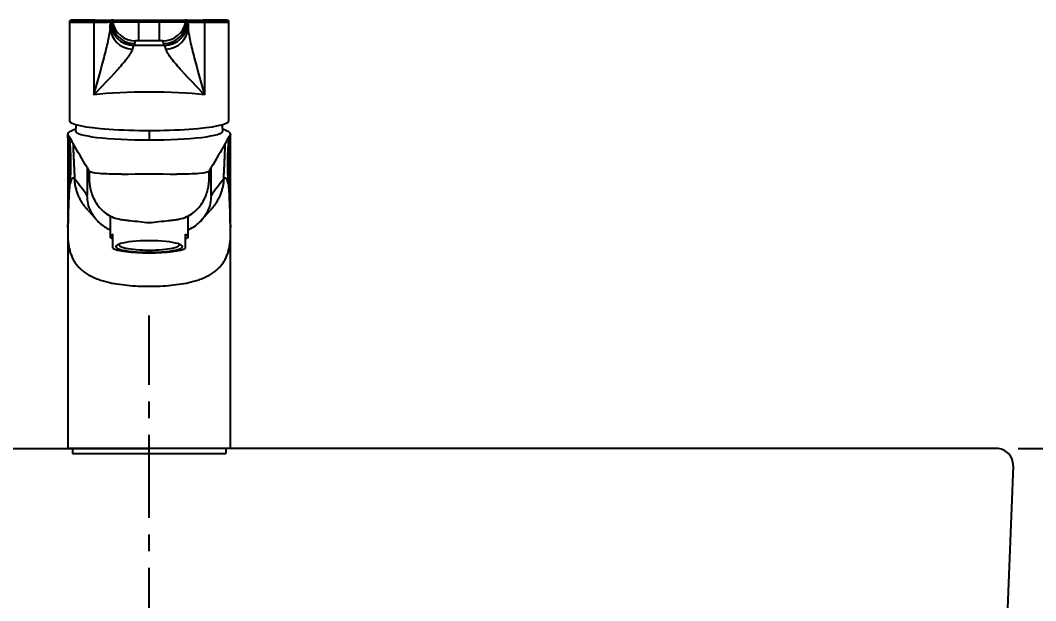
# Model space of a CAD drawing. Extents: x 7672 to 11125, y -4815 to -2578.
# Drawn here: x 8287.8 to 8593.1, y -3775.8 to -3601.2 of the extents above; entities that cross this region are included whole.
import ezdxf

# ---------------------------------------------------------------- set-up
doc = ezdxf.new("R2010")
doc.units = 0
doc.header["$LTSCALE"] = 20
doc.header["$MEASUREMENT"] = 0
doc.linetypes.add('CENTER', pattern=[2, 1.25, -0.25, 0.25, -0.25])
doc.linetypes.add('HIDDEN', pattern=[0.375, 0.25, -0.125])
doc.layers.get('0').update_dxf_attribs({"linetype": 'CONTINUOUS'})
doc.layers.get('DEFPOINTS').update_dxf_attribs({"linetype": 'CONTINUOUS'})
for name, color, linetype in [('1', 1, 'CONTINUOUS'), ('3', 3, 'CONTINUOUS'), ('5', 5, 'CONTINUOUS')]:
    doc.layers.add(name, color=color, linetype=linetype)
doc.styles.get("Standard").update_dxf_attribs({"font": 'NanumGothic.ttf'})
doc.dimstyles.get("Standard").update_dxf_attribs({"dimtxt": 2.5, "dimasz": 2, "dimexe": 2, "dimexo": 1, "dimgap": 1.5, "dimtad": 1, "dimdec": 0, "dimlfac": 10, "dimrnd": 0.5, "dimzin": 0, "dimdsep": 46, "dimtxsty": 'Standard', "dimcen": 0, "dimclrt": 2, "dimadec": 0, "dimazin": 0, "dimtfac": 1, "dimtdec": 0, "dimtmove": 0, "dimatfit": 3, "dimfxl": 0, "dimtolj": 1, "dimtzin": 0, "dimarcsym": 0})

# ---------------------------------------------------------------- blocks, each defined once
blk = doc.blocks.new('*D47')
at = {"layer": '1', "color": 3, "lineweight": -2}
for p, q in [((8606.45, -3730.02), (8894.51, -3730.02)), ((8881.51, -3756.02), (8881.51, -3829)), ((8881.51, -3953.98), (8881.51, -3881)), ((8459.05, -3979.98), (8894.51, -3979.98))]:
    blk.add_line(p, q, dxfattribs=at)
at = {"layer": '1', "color": 3}
for points in [[(8877.18, -3756.02), (8885.85, -3756.02), (8881.51, -3730.02)], [(8877.18, -3953.98), (8885.85, -3953.98), (8881.51, -3979.98)]]:
    blk.add_solid(points, dxfattribs=at)
at = {"layer": 'DEFPOINTS', "color": 0}
for p in [(8599.95, -3730.02, 0.76), (8452.55, -3979.98), (8881.51, -3979.98)]:
    blk.add_point(p, dxfattribs=at)
at = {"layer": '1', "color": 2, "insert": (8881.51, -3855), "char_height": 26, "attachment_point": 5}
blk.add_mtext('\\A1;250', dxfattribs=at)
blk = doc.blocks.new('*D48')
at = {"layer": '1', "color": 3, "lineweight": -2}
for p, q in [((8606.45, -3730.02), (8976.24, -3730.02)), ((8963.24, -3756.02), (8963.24, -3885)), ((8963.24, -4013.98), (8963.24, -3937)), ((8365.55, -4039.98), (8976.24, -4039.98))]:
    blk.add_line(p, q, dxfattribs=at)
at = {"layer": '1', "color": 3}
for points in [[(8958.91, -3756.02), (8967.57, -3756.02), (8963.24, -3730.02)], [(8958.91, -4013.98), (8967.57, -4013.98), (8963.24, -4039.98)]]:
    blk.add_solid(points, dxfattribs=at)
at = {"layer": 'DEFPOINTS', "color": 0}
for p in [(8599.95, -3730.02, 0.76), (8359.05, -4039.98), (8963.24, -4039.98)]:
    blk.add_point(p, dxfattribs=at)
at = {"layer": '1', "color": 2, "insert": (8963.24, -3911), "char_height": 26, "attachment_point": 5}
blk.add_mtext('\\A1;310', dxfattribs=at)
blk = doc.blocks.new('*D59')
at = {"layer": '1', "color": 3, "lineweight": -2}
for p, q in [((8587.85, -3730.02), (8817.93, -3730.02)), ((8804.93, -3756.02), (8804.93, -3781.52)), ((8804.93, -3859.02), (8804.93, -3833.52)), ((8583.97, -3885.02), (8817.93, -3885.02))]:
    blk.add_line(p, q, dxfattribs=at)
at = {"layer": '1', "color": 3}
for points in [[(8800.6, -3756.02), (8809.26, -3756.02), (8804.93, -3730.02)], [(8800.6, -3859.02), (8809.26, -3859.02), (8804.93, -3885.02)]]:
    blk.add_solid(points, dxfattribs=at)
at = {"layer": 'DEFPOINTS', "color": 0}
for p in [(8581.35, -3730.02), (8804.93, -3730.02), (8577.47, -3885.02)]:
    blk.add_point(p, dxfattribs=at)
at = {"layer": '1', "color": 2, "insert": (8804.93, -3807.52), "char_height": 26, "attachment_point": 5}
blk.add_mtext('\\A1;155', dxfattribs=at)

msp = doc.modelspace()

# ---------------------------------------------------------------- linework, layer by layer
at = {"ltscale": 0.5}
for p, q in [((8351.05, -3730.02), (8302.05, -3730.02)), ((8303.48, -3730.02), (8303.48, -3731.5)), ((8349.62, -3730.02), (8303.48, -3730.02)), ((8349.62, -3730.02), (8349.62, -3731.5))]:
    msp.add_line(p, q, dxfattribs=at)
at = {"color": 7, "linetype": 'HIDDEN'}
msp.add_line((8309.07, -3730.02), (8309.07, -3730.02), dxfattribs=at)
at = {"layer": '1', "color": 7, "linetype": 'Continuous'}
for p, q in [((8302.55, -3601.72), (8302.55, -3631.44)), ((8309.93, -3601.76), (8309.93, -3623.67)), ((8314.85, -3601.72), (8314.85, -3603.4)), ((8314.95, -3601.72), (8314.85, -3601.72)), ((8314.93, -3601.77), (8314.95, -3601.72)), ((8315.35, -3601.21), (8315.45, -3601.21)), ((8323.46, -3601.21), (8323.46, -3601.82)), ((8323.46, -3601.21), (8329.64, -3601.21)), ((8323.46, -3607.35), (8323.46, -3601.82)), ((8329.64, -3601.82), (8323.46, -3601.82)), ((8329.64, -3601.21), (8329.64, -3601.82)), ((8329.64, -3607.35), (8329.64, -3601.82)), ((8337.64, -3601.21), (8337.75, -3601.21)), ((8338.14, -3601.72), (8338.16, -3601.77)), ((8338.25, -3601.72), (8338.14, -3601.72)), ((8338.25, -3601.72), (8338.25, -3603.4)), ((8343.17, -3601.76), (8343.17, -3623.67)), ((8350.55, -3631.44), (8350.55, -3601.72)), ((8322.14, -3608.2), (8321.93, -3608.75)), ((8329.64, -3607.35), (8323.46, -3607.35)), ((8331.17, -3608.75), (8330.95, -3608.2)), ((8326.55, -3634.36), (8326.55, -3637.22)), ((8314.8, -3660.08), (8314.8, -3666.31)), ((8338.3, -3666.31), (8338.3, -3660.08)), ((8315.6, -3669.72), (8315.6, -3665.57)), ((8337.5, -3669.72), (8337.5, -3665.57)), ((8317.55, -3668.51), (8317.55, -3668.77)), ((8335.55, -3668.77), (8335.55, -3668.51)), ((8303.48, -3731.5), (8349.62, -3731.5))]:
    msp.add_line(p, q, dxfattribs=at)
at = {"layer": '1', "linetype": 'CENTER'}
msp.add_line((8326.55, -4150.91, -0.76), (8326.55, -3690.02, -0.76), dxfattribs=at)
at = {"layer": '1', "color": 7, "linetype": 'Continuous'}
for start, end in [(171.3783, 176.2682), (3.7318, 8.6217)]:
    msp.add_arc((8326.55, -3635.95), 22.2, start, end, dxfattribs=at)
for centre, major_axis, ratio, start_param, end_param in [((8326.55, -3601.22), (-23.5, 0), 0.000022, 5.477402, 7.374729), ((8326.55, -3601.72), (-24, 0), 0.002517, 6.283167, 7.088969), ((8310.27, -3601.72), (0, -0.5), 0.695239, 3.141562, 4.800401), ((8298.85, -3601.71), (-16, 0), 0.003831, 2.335809, 3.130132), ((8298.85, -3601.21), (-16.5, 0), 0.000022, 2.335809, 3.130132), ((8315.35, -3601.71), (0.001, -0.5), 0.999935, 3.139694, 4.711835), ((8321.93, -3601.76), (6.54, -2.49), 0.999493, 3.506988, 5.07605), ((8315.45, -3601.71), (0.001, -0.5), 0.999935, 3.139694, 4.711835), ((8321.95, -3601.71), (-7.43, 0.17), 0.062803, 0.343078, 0.420223), ((8315.67, -3601.71), (0.001, -0.5), 0.999907, 3.14003, 4.789267), ((8322.14, -3601.2), (6.54, -2.49), 0.999493, 3.584134, 5.07605), ((8321.95, -3601.21), (-6.96, 0), 0.00065, 5.840394, 5.91754), ((8316.05, -3601.71), (0.001, -0.5), 0.999901, 3.140073, 4.916903), ((8322.41, -3600.38), (6.77, -1.78), 0.999527, 3.604908, 4.96927), ((8330.69, -3600.38), (-6.77, -1.78), 0.999527, 1.313915, 2.678277), ((8330.95, -3601.2), (-6.54, -2.49), 0.999493, 1.207135, 2.699051), ((8331.17, -3601.76), (-6.54, -2.49), 0.999493, 1.207135, 2.776197), ((8337.05, -3601.71), (0.001, 0.5), 0.999901, 4.507873, 6.284703), ((8326.55, -3601.22), (-23.5, 0), 0.000022, 2.038834, 3.947376), ((8337.43, -3601.71), (0.001, 0.5), 0.999907, 4.63551, 6.284747), ((8331.15, -3601.21), (-6.96, 0), 0.00065, 3.507238, 3.584383), ((8337.64, -3601.71), (0.001, 0.5), 0.999935, 4.712943, 6.285084), ((8337.75, -3601.71), (0.001, 0.5), 0.999935, 4.712943, 6.285084), ((8354.25, -3601.21), (-16.5, 0), 0.000022, 0.011461, 0.805783), ((8331.15, -3601.71), (-7.43, -0.17), 0.062803, 2.721369, 2.798515), ((8354.25, -3601.71), (-16, 0), 0.003831, 0.011461, 0.805783), ((8342.82, -3601.72), (0, -0.5), 0.695239, 1.482784, 3.141623), ((8326.55, -3601.72), (-24, 0), 0.002517, 2.335809, 3.141611), ((8321.85, -3603.39), (7, -0.19), 0.930294, 3.172608, 4.68701), ((8331.25, -3603.39), (-7, -0.19), 0.930294, 1.596175, 3.110577), ((8326.55, -3609.95), (-40, 0), 0.030099, 4.596742, 4.828036), ((8326.55, -3625.94), (-24, 0), 0.131412, 3.947376, 5.477402), ((8326.55, -3631.44), (-24, 0), 0.121869, 0, 3.141593), ((8326.55, -3634.52), (-22.15, 0), 0.121869, 6.275282, 7.853982), ((8326.55, -3634.52), (22.15, 0), 0.121869, 4.712389, 6.291088), ((8326.55, -3666.31), (-11.75, 0), 0.173648, 5.912046, 6.654324), ((8326.55, -3666.31), (-11.75, 0), 0.173648, 2.770454, 3.512732), ((8326.55, -3669.27), (-11.25, 0), 0.173648, 0.231456, 1.570796), ((8326.55, -3669.27), (-10, 0), 0.173648, 4.712389, 7.853982), ((8326.55, -3668.77), (-9, 0), 0.173648, 6.076086, 7.853982), ((8326.55, -3669.27), (10, 0), 0.173648, 4.712389, 7.853982), ((8326.55, -3668.77), (9, 0), 0.173648, 4.712389, 6.490285), ((8326.55, -3669.27), (11.25, 0), 0.173648, 4.712389, 6.051729)]:
    msp.add_ellipse(centre, major_axis=major_axis, ratio=ratio, start_param=start_param, end_param=end_param, dxfattribs=at)
for points, knots in [([(8302.9, -3601.24), (8302.88, -3601.25), (8302.81, -3601.27), (8302.7, -3601.35), (8302.6, -3601.48), (8302.55, -3601.62), (8302.55, -3601.7), (8302.56, -3601.72)], [0, 0, 0, 0, 0.124593, 0.330708, 0.627587, 0.907043, 1, 1, 1, 1]), ([(8315.56, -3601.82), (8315.49, -3601.81), (8315.42, -3601.79), (8315.29, -3601.77), (8315.23, -3601.76), (8315.17, -3601.75)], [0, 0, 0, 0, 0.528779, 0.528779, 1, 1, 1, 1]), ([(8323.46, -3601.82), (8321.39, -3601.82), (8319.35, -3601.82), (8316.45, -3601.82), (8315.59, -3601.82), (8315.56, -3601.82)], [0, 0, 0, 0, 0.5, 0.5, 1, 1, 1, 1]), ([(8315.67, -3601.21), (8315.72, -3601.21), (8315.78, -3601.21), (8315.91, -3601.21), (8315.98, -3601.21), (8316.05, -3601.21)], [0, 0, 0, 0, 0.471221, 0.471221, 1, 1, 1, 1]), ([(8316.05, -3601.21), (8316.07, -3601.21), (8316.88, -3601.21), (8319.6, -3601.21), (8321.51, -3601.21), (8323.46, -3601.21)], [0, 0, 0, 0, 0.5, 0.5, 1, 1, 1, 1]), ([(8329.64, -3601.21), (8331.59, -3601.21), (8333.49, -3601.21), (8336.21, -3601.21), (8337.02, -3601.21), (8337.05, -3601.21)], [0, 0, 0, 0, 0.5, 0.5, 1, 1, 1, 1]), ([(8337.54, -3601.82), (8337.51, -3601.82), (8336.65, -3601.82), (8333.75, -3601.82), (8331.71, -3601.82), (8329.64, -3601.82)], [0, 0, 0, 0, 0.5, 0.5, 1, 1, 1, 1]), ([(8337.05, -3601.21), (8337.11, -3601.21), (8337.17, -3601.21), (8337.3, -3601.21), (8337.37, -3601.21), (8337.43, -3601.21)], [0, 0, 0, 0, 0.471221, 0.471221, 1, 1, 1, 1]), ([(8337.93, -3601.75), (8337.86, -3601.76), (8337.8, -3601.78), (8337.67, -3601.8), (8337.6, -3601.81), (8337.54, -3601.82)], [0, 0, 0, 0, 0.528779, 0.528779, 1, 1, 1, 1]), ([(8350.54, -3601.72), (8350.54, -3601.68), (8350.54, -3601.59), (8350.49, -3601.47), (8350.41, -3601.36), (8350.32, -3601.29), (8350.24, -3601.25), (8350.2, -3601.24), (8350.18, -3601.24)], [0, 0, 0, 0, 0.153365, 0.406483, 0.611954, 0.785582, 0.930364, 1, 1, 1, 1]), ([(8309.93, -3623.67), (8311.03, -3619.88), (8312.05, -3616.05), (8313.43, -3610.76), (8313.86, -3609.06), (8314.56, -3605.91), (8314.83, -3604.51), (8314.85, -3603.4)], [0, 0, 0, 0, 0.5, 0.5, 0.75, 0.75, 1, 1, 1, 1]), ([(8338.25, -3603.4), (8338.27, -3604.51), (8338.54, -3605.91), (8339.24, -3609.06), (8339.67, -3610.76), (8341.05, -3616.05), (8342.07, -3619.88), (8343.17, -3623.67)], [0, 0, 0, 0, 0.25, 0.25, 0.5, 0.5, 1, 1, 1, 1]), ([(8322.41, -3607.38), (8322.37, -3607.52), (8322.33, -3607.66), (8322.24, -3607.93), (8322.2, -3608.07), (8322.14, -3608.2)], [0, 0, 0, 0, 0.507283, 0.507283, 1, 1, 1, 1]), ([(8323.46, -3607.35), (8323.44, -3607.35), (8323.43, -3607.35), (8323.3, -3607.35), (8323.19, -3607.35), (8322.98, -3607.35), (8322.89, -3607.35), (8322.71, -3607.36), (8322.64, -3607.36), (8322.51, -3607.37), (8322.47, -3607.37), (8322.42, -3607.38), (8322.41, -3607.38), (8322.41, -3607.38)], [0, 0, 0, 0, 0.026091, 0.026091, 0.225145, 0.225145, 0.424804, 0.424804, 0.632121, 0.632121, 0.850642, 0.850642, 1, 1, 1, 1]), ([(8330.69, -3607.38), (8330.69, -3607.38), (8330.67, -3607.37), (8330.59, -3607.37), (8330.53, -3607.36), (8330.37, -3607.36), (8330.27, -3607.35), (8330.06, -3607.35), (8329.94, -3607.35), (8329.76, -3607.35), (8329.7, -3607.35), (8329.64, -3607.35)], [0, 0, 0, 0, 0.216994, 0.216994, 0.450628, 0.450628, 0.677029, 0.677029, 0.891233, 0.891233, 1, 1, 1, 1]), ([(8330.95, -3608.2), (8330.9, -3608.06), (8330.85, -3607.92), (8330.76, -3607.65), (8330.73, -3607.52), (8330.69, -3607.38)], [0, 0, 0, 0, 0.507283, 0.507283, 1, 1, 1, 1]), ([(8321.49, -3609.89), (8321.3, -3610.64), (8320.65, -3611.68), (8318.92, -3613.95), (8317.88, -3615.15), (8314.57, -3618.78), (8312.15, -3621.24), (8309.93, -3623.67)], [0, 0, 0, 0, 0.25, 0.25, 0.5, 0.5, 1, 1, 1, 1]), ([(8343.17, -3623.67), (8340.95, -3621.24), (8338.53, -3618.78), (8335.22, -3615.15), (8334.18, -3613.95), (8332.45, -3611.68), (8331.8, -3610.64), (8331.61, -3609.89)], [0, 0, 0, 0, 0.5, 0.5, 0.75, 0.75, 1, 1, 1, 1])]:
    msp.add_open_spline(points, degree=3, knots=knots, dxfattribs=at)
for points in [[(8314.85, -3603.4), (8314.87, -3602.39), (8314.9, -3601.85), (8314.93, -3601.77)], [(8338.16, -3601.77), (8338.2, -3601.85), (8338.22, -3602.39), (8338.25, -3603.4)], [(8321.93, -3608.75), (8321.81, -3608.81), (8321.66, -3609.19), (8321.49, -3609.89)], [(8331.61, -3609.89), (8331.44, -3609.19), (8331.29, -3608.81), (8331.17, -3608.75)]]:
    msp.add_open_spline(points, degree=3, dxfattribs=at)
at = {"layer": '3', "color": 7}
for p, q in [((8071.75, -3730.02), (8326.55, -3730.02)), ((8581.35, -3730.02), (8326.55, -3730.02)), ((8586.34, -3735.22), (8580.46, -3882.14))]:
    msp.add_line(p, q, dxfattribs=at)
msp.add_arc((8581.35, -3735.02), 5, 357.7094, 90, dxfattribs=at)
at = {"layer": '5', "color": 7, "linetype": 'Continuous'}
for p, q in [((8302.06, -3636.54), (8302.06, -3662.7)), ((8351.04, -3662.7), (8351.04, -3636.54)), ((8302.05, -3665.16), (8302.05, -3730.02)), ((8351.05, -3730.02), (8351.05, -3665.16))]:
    msp.add_line(p, q, dxfattribs=at)
for centre, major_axis, ratio, start_param, end_param in [((8326.55, -3971.54), (-275.14, 605.09), 0.19969, 5.188366, 5.202485), ((8326.55, -3971.54), (-275.14, -605.09), 0.199691, 4.222292, 4.236411), ((8332.48, -4078.03), (-308.86, 729.11), 0.215241, 5.251623, 5.252138), ((8326.79, -3967.21), (-273.6, -599.9), 0.198909, 4.241, 4.241598)]:
    msp.add_ellipse(centre, major_axis=major_axis, ratio=ratio, start_param=start_param, end_param=end_param, dxfattribs=at)
for points, knots in [([(8304.46, -3633.98), (8304.44, -3633.99), (8303.7, -3634.23), (8302.58, -3634.7), (8302.01, -3635.25), (8302.05, -3635.57), (8302.15, -3635.72), (8302.22, -3635.81), (8302.38, -3636.01), (8302.5, -3636.19), (8302.59, -3636.32)], [0, 0, 0, 0, 0.00964, 0.277538, 0.544008, 0.678609, 0.71237, 0.746136, 0.813663, 1, 1, 1, 1]), ([(8302.09, -3636.38), (8302.07, -3636.44), (8302.06, -3636.5), (8302.06, -3636.63), (8302.09, -3636.71), (8302.14, -3636.79), (8302.15, -3636.8), (8302.16, -3636.82), (8302.17, -3636.8), (8302.19, -3637.06), (8302.2, -3637.46), (8302.24, -3638.54), (8302.27, -3639.31), (8302.3, -3640.08)], [0, 0, 0, 0, 0.26691, 0.26691, 0.633455, 0.633455, 0.679273, 0.679273, 0.725091, 0.725091, 0.816728, 0.816728, 1, 1, 1, 1]), ([(8302.77, -3650.45), (8302.81, -3649.96), (8302.85, -3649.4), (8302.92, -3648.23), (8302.95, -3647.62), (8303.01, -3645.79), (8303.03, -3644.57), (8303, -3642.12), (8302.95, -3640.87), (8302.81, -3638.52), (8302.71, -3637.39), (8302.59, -3636.32)], [0, 0, 0, 0, 0.125, 0.125, 0.25, 0.25, 0.5, 0.5, 0.75, 0.75, 1, 1, 1, 1]), ([(8302.59, -3636.32), (8302.62, -3636.38), (8302.78, -3636.64), (8302.97, -3636.99), (8303.17, -3637.38), (8303.37, -3637.76), (8303.54, -3638.05), (8303.65, -3638.25)], [0, 0, 0, 0, 0.093675, 0.395779, 0.546834, 0.69789, 1, 1, 1, 1]), ([(8350.51, -3636.32), (8350.6, -3636.19), (8350.72, -3636.01), (8350.87, -3635.81), (8350.95, -3635.72), (8351.05, -3635.57), (8351.08, -3635.25), (8350.52, -3634.7), (8349.4, -3634.23), (8348.66, -3633.99), (8348.64, -3633.98)], [0, 0, 0, 0, 0.186337, 0.253864, 0.28763, 0.321391, 0.455992, 0.722462, 0.99036, 1, 1, 1, 1]), ([(8349.45, -3638.25), (8349.56, -3638.05), (8349.73, -3637.76), (8349.93, -3637.38), (8350.13, -3636.99), (8350.32, -3636.64), (8350.48, -3636.38), (8350.51, -3636.32)], [0, 0, 0, 0, 0.30211, 0.453166, 0.604221, 0.906325, 1, 1, 1, 1]), ([(8350.51, -3636.32), (8350.39, -3637.39), (8350.29, -3638.52), (8350.15, -3640.87), (8350.1, -3642.12), (8350.07, -3644.57), (8350.09, -3645.79), (8350.15, -3647.62), (8350.18, -3648.23), (8350.25, -3649.4), (8350.29, -3649.96), (8350.33, -3650.45)], [0, 0, 0, 0, 0.25, 0.25, 0.5, 0.5, 0.75, 0.75, 0.875, 0.875, 1, 1, 1, 1]), ([(8350.79, -3640.08), (8350.83, -3639.31), (8350.86, -3638.54), (8350.9, -3637.46), (8350.91, -3637.06), (8350.93, -3636.8), (8350.94, -3636.82), (8350.95, -3636.8), (8350.96, -3636.79), (8351.01, -3636.71), (8351.04, -3636.63), (8351.04, -3636.5), (8351.03, -3636.44), (8351.01, -3636.38)], [0, 0, 0, 0, 0.183306, 0.183306, 0.274959, 0.274959, 0.320786, 0.320786, 0.366613, 0.366613, 0.733225, 0.733225, 1, 1, 1, 1]), ([(8302.3, -3640.08), (8302.33, -3640.63), (8302.34, -3641.19), (8302.35, -3642.31), (8302.36, -3642.87), (8302.36, -3644.53), (8302.33, -3645.59), (8302.3, -3646.66)], [0, 0, 0, 0, 0.25, 0.25, 0.5, 0.5, 1, 1, 1, 1]), ([(8350.8, -3646.66), (8350.77, -3645.59), (8350.74, -3644.53), (8350.74, -3642.87), (8350.74, -3642.31), (8350.76, -3641.19), (8350.77, -3640.63), (8350.79, -3640.08)], [0, 0, 0, 0, 0.5, 0.5, 0.75, 0.75, 1, 1, 1, 1]), ([(8307.88, -3645.45), (8307.88, -3646.19), (8307.87, -3647.67), (8307.88, -3649.53), (8307.89, -3650.97), (8307.89, -3652.04), (8307.9, -3652.9), (8307.9, -3653.48), (8307.91, -3653.76), (8307.91, -3653.88), (8307.91, -3653.91)], [0, 0, 0, 0, 0.254674, 0.509348, 0.636685, 0.764022, 0.891359, 0.955028, 0.986862, 1, 1, 1, 1]), ([(8345.19, -3653.91), (8345.19, -3653.88), (8345.19, -3653.76), (8345.19, -3653.48), (8345.2, -3652.9), (8345.21, -3652.04), (8345.21, -3650.97), (8345.22, -3649.53), (8345.22, -3647.67), (8345.22, -3646.19), (8345.22, -3645.45)], [0, 0, 0, 0, 0.013138, 0.044972, 0.108641, 0.235978, 0.363315, 0.490652, 0.745326, 1, 1, 1, 1]), ([(8302.3, -3646.66), (8302.27, -3648.32), (8302.24, -3649.98), (8302.22, -3653.35), (8302.21, -3655.04), (8302.2, -3658.42), (8302.19, -3660.12), (8302.14, -3662.14), (8302.13, -3662.55), (8302.11, -3663.02), (8302.1, -3663.14), (8302.08, -3663.19), (8302.07, -3663.12), (8302.06, -3662.94), (8302.06, -3662.83), (8302.06, -3662.71)], [0, 0, 0, 0, 0.276133, 0.276133, 0.552265, 0.552265, 0.828398, 0.828398, 0.897431, 0.897431, 0.931947, 0.931947, 0.966464, 0.966464, 1, 1, 1, 1]), ([(8304.13, -3648.94), (8304.11, -3648.92), (8304.08, -3648.88), (8304.03, -3648.83), (8303.98, -3648.79), (8303.93, -3648.75), (8303.86, -3648.71), (8303.8, -3648.68), (8303.73, -3648.66), (8303.68, -3648.66), (8303.63, -3648.66), (8303.58, -3648.67), (8303.52, -3648.7), (8303.43, -3648.75), (8303.32, -3648.87), (8303.23, -3649), (8303.16, -3649.13), (8303.1, -3649.28), (8303.01, -3649.5), (8302.91, -3649.82), (8302.83, -3650.14), (8302.78, -3650.37), (8302.77, -3650.45)], [0, 0, 0, 0, 0.060401, 0.120802, 0.181203, 0.241604, 0.302005, 0.362406, 0.422807, 0.453008, 0.483208, 0.513409, 0.543609, 0.60401, 0.664411, 0.724813, 0.755013, 0.785214, 0.845615, 0.906016, 0.966417, 1, 1, 1, 1]), ([(8318.18, -3647.47), (8315.59, -3647.5), (8313.22, -3647.45), (8309.75, -3647.15), (8308.73, -3646.91), (8308.55, -3646.6)], [0, 0, 0, 0, 0.5, 0.5, 1, 1, 1, 1]), ([(8344.55, -3646.6), (8344.37, -3646.91), (8343.35, -3647.15), (8339.88, -3647.45), (8337.51, -3647.5), (8334.92, -3647.47)], [0, 0, 0, 0, 0.5, 0.5, 1, 1, 1, 1]), ([(8350.33, -3650.45), (8350.31, -3650.37), (8350.27, -3650.14), (8350.18, -3649.82), (8350.09, -3649.5), (8350, -3649.28), (8349.93, -3649.13), (8349.86, -3649), (8349.78, -3648.87), (8349.67, -3648.75), (8349.58, -3648.7), (8349.52, -3648.67), (8349.47, -3648.66), (8349.42, -3648.66), (8349.37, -3648.66), (8349.3, -3648.68), (8349.23, -3648.71), (8349.17, -3648.75), (8349.12, -3648.79), (8349.07, -3648.83), (8349.02, -3648.88), (8348.99, -3648.92), (8348.97, -3648.94)], [0, 0, 0, 0, 0.033583, 0.093984, 0.154385, 0.214786, 0.244987, 0.275187, 0.335589, 0.39599, 0.456391, 0.486591, 0.516792, 0.546992, 0.577193, 0.637594, 0.697995, 0.758396, 0.818797, 0.879198, 0.939599, 1, 1, 1, 1]), ([(8351.04, -3662.71), (8351.04, -3662.83), (8351.04, -3662.94), (8351.03, -3663.12), (8351.02, -3663.19), (8351, -3663.14), (8350.99, -3663.02), (8350.97, -3662.55), (8350.96, -3662.14), (8350.91, -3660.12), (8350.9, -3658.42), (8350.88, -3655.04), (8350.88, -3653.35), (8350.85, -3649.98), (8350.83, -3648.32), (8350.8, -3646.66)], [0, 0, 0, 0, 0.03307, 0.03307, 0.067603, 0.067603, 0.102136, 0.102136, 0.171203, 0.171203, 0.447468, 0.447468, 0.723734, 0.723734, 1, 1, 1, 1]), ([(8302.06, -3663.14), (8302.06, -3663.25), (8302.06, -3663.35), (8302.07, -3663.59), (8302.09, -3663.62), (8302.13, -3663.2), (8302.15, -3662.86), (8302.2, -3661.82), (8302.23, -3661.06), (8302.28, -3659.57), (8302.31, -3658.82), (8302.39, -3656.58), (8302.44, -3655.11), (8302.54, -3653.08), (8302.58, -3652.44), (8302.66, -3651.33), (8302.71, -3650.87), (8302.77, -3650.45)], [0, 0, 0, 0, 0.033629, 0.033629, 0.102655, 0.102655, 0.171682, 0.171682, 0.309735, 0.309735, 0.447788, 0.447788, 0.723894, 0.723894, 0.861947, 0.861947, 1, 1, 1, 1]), ([(8308.19, -3658.38), (8308.16, -3658.35), (8307.88, -3658.05), (8307.35, -3657.44), (8306.68, -3656.52), (8306.07, -3655.55), (8305.55, -3654.54), (8305.09, -3653.48), (8304.72, -3652.39), (8304.43, -3651.27), (8304.22, -3650.12), (8304.15, -3649.33), (8304.13, -3648.94)], [0, 0, 0, 0, 0.010255, 0.120227, 0.230198, 0.34017, 0.450142, 0.560113, 0.670085, 0.780057, 0.890028, 1, 1, 1, 1]), ([(8307.91, -3653.91), (8307.8, -3653.76), (8307.69, -3653.6), (8306.96, -3652.6), (8306.35, -3651.77), (8305.2, -3650.26), (8304.66, -3649.57), (8304.13, -3648.94)], [0, 0, 0, 0, 0.086716, 0.086716, 0.566384, 0.566384, 1, 1, 1, 1]), ([(8308.51, -3649.23), (8308.55, -3649.79), (8308.63, -3650.85), (8308.99, -3652.55), (8309.59, -3654.33), (8310.56, -3656.21), (8311.93, -3657.99), (8313.67, -3659.48), (8315.71, -3660.61), (8317.21, -3660.94), (8317.96, -3661.1)], [0, 0, 0, 0, 0.106284, 0.203491, 0.325123, 0.455595, 0.589498, 0.729867, 0.863728, 1, 1, 1, 1]), ([(8335.13, -3661.1), (8335.89, -3660.94), (8337.38, -3660.61), (8339.43, -3659.48), (8341.16, -3657.99), (8342.54, -3656.21), (8343.51, -3654.33), (8344.11, -3652.55), (8344.47, -3650.85), (8344.55, -3649.79), (8344.59, -3649.23)], [0, 0, 0, 0, 0.136272, 0.270133, 0.410502, 0.544405, 0.674877, 0.796509, 0.893716, 1, 1, 1, 1]), ([(8348.97, -3648.94), (8348.95, -3649.33), (8348.88, -3650.12), (8348.67, -3651.27), (8348.38, -3652.39), (8348.01, -3653.48), (8347.55, -3654.54), (8347.02, -3655.55), (8346.42, -3656.52), (8345.74, -3657.44), (8345.22, -3658.05), (8344.94, -3658.35), (8344.91, -3658.38)], [0, 0, 0, 0, 0.109972, 0.219943, 0.329915, 0.439887, 0.549858, 0.65983, 0.769802, 0.879773, 0.989745, 1, 1, 1, 1]), ([(8348.97, -3648.94), (8348.44, -3649.57), (8347.9, -3650.26), (8346.75, -3651.77), (8346.14, -3652.6), (8345.41, -3653.6), (8345.3, -3653.76), (8345.19, -3653.91)], [0, 0, 0, 0, 0.433616, 0.433616, 0.913284, 0.913284, 1, 1, 1, 1]), ([(8350.33, -3650.45), (8350.39, -3650.87), (8350.44, -3651.33), (8350.52, -3652.44), (8350.56, -3653.08), (8350.65, -3655.11), (8350.71, -3656.58), (8350.79, -3658.82), (8350.82, -3659.57), (8350.87, -3661.06), (8350.9, -3661.82), (8350.95, -3662.86), (8350.97, -3663.2), (8351.01, -3663.62), (8351.03, -3663.59), (8351.04, -3663.35), (8351.04, -3663.25), (8351.04, -3663.14)], [0, 0, 0, 0, 0.13799, 0.13799, 0.275979, 0.275979, 0.551959, 0.551959, 0.689948, 0.689948, 0.827938, 0.827938, 0.896933, 0.896933, 0.965928, 0.965928, 1, 1, 1, 1]), ([(8311.21, -3661.77), (8310.74, -3661.29), (8309.92, -3660.31), (8308.86, -3658.48), (8308.09, -3656.35), (8307.97, -3654.71), (8307.91, -3653.91)], [0, 0, 0, 0, 0.230606, 0.436996, 0.72511, 1, 1, 1, 1]), ([(8345.19, -3653.91), (8345.13, -3654.71), (8345.01, -3656.35), (8344.24, -3658.48), (8343.16, -3660.35), (8342.3, -3661.37), (8341.78, -3661.88), (8341.77, -3661.89)], [0, 0, 0, 0, 0.269581, 0.552132, 0.754536, 0.996266, 1, 1, 1, 1]), ([(8317.96, -3661.1), (8318.45, -3661.17), (8319.33, -3661.3), (8320.22, -3661.39), (8320.63, -3661.44), (8320.66, -3661.44), (8320.68, -3661.44), (8320.7, -3661.44), (8322.65, -3661.65), (8324.6, -3661.86), (8326.55, -3662.07)], [0, 0, 0, 0, 0.542099, 1, 1, 1, 1.026701, 1.026701, 1.026701, 3.213782, 3.213782, 3.213782, 3.213782]), ([(8326.55, -3662.07), (8328.5, -3661.86), (8330.45, -3661.65), (8332.4, -3661.44), (8332.42, -3661.44), (8332.44, -3661.44), (8332.47, -3661.44), (8332.88, -3661.39), (8333.77, -3661.3), (8334.65, -3661.17), (8335.13, -3661.1)], [-2.212541, -2.212541, -2.212541, -2.212541, -0.026598, -0.026598, -0.026598, 0, 0, 0, 0.458114, 1, 1, 1, 1]), ([(8310.7, -3661.22), (8310.81, -3661.35), (8311.08, -3661.65), (8311.64, -3662.2), (8312.38, -3662.83), (8313.37, -3663.52), (8314.22, -3663.99), (8314.75, -3664.22), (8314.84, -3664.26)], [0, 0, 0, 0, 0.129188, 0.285112, 0.471145, 0.690724, 0.94843, 1, 1, 1, 1]), ([(8338.27, -3664.27), (8338.48, -3664.18), (8339.43, -3663.71), (8340.92, -3662.74), (8341.96, -3661.74), (8342.4, -3661.22)], [0, 0, 0, 0, 0.128318, 0.584152, 1, 1, 1, 1]), ([(8302.05, -3665.19), (8302.05, -3665.52), (8302.06, -3666.35), (8302.15, -3667.65), (8302.34, -3669.06), (8302.63, -3670.41), (8303.03, -3671.69), (8303.56, -3672.9), (8304.2, -3674.03), (8304.98, -3675.07), (8305.89, -3676.03), (8306.93, -3676.9), (8308.09, -3677.68), (8309.38, -3678.37), (8310.79, -3678.98), (8312.3, -3679.5), (8313.37, -3679.79), (8313.92, -3679.93)], [0, 0, 0, 0, 0.04489, 0.113112, 0.181334, 0.249557, 0.317779, 0.386001, 0.454223, 0.522445, 0.590667, 0.658889, 0.727111, 0.795334, 0.863556, 0.931778, 1, 1, 1, 1]), ([(8339.17, -3679.93), (8339.73, -3679.79), (8340.8, -3679.5), (8342.31, -3678.98), (8343.72, -3678.37), (8345.01, -3677.68), (8346.17, -3676.9), (8347.21, -3676.03), (8348.12, -3675.07), (8348.9, -3674.03), (8349.54, -3672.9), (8350.07, -3671.69), (8350.47, -3670.41), (8350.76, -3669.06), (8350.95, -3667.65), (8351.04, -3666.33), (8351.05, -3665.47), (8351.05, -3665.1)], [0, 0, 0, 0, 0.067969, 0.135939, 0.203908, 0.271878, 0.339847, 0.407816, 0.475786, 0.543755, 0.611725, 0.679694, 0.747664, 0.815633, 0.883602, 0.951572, 1, 1, 1, 1])]:
    msp.add_open_spline(points, degree=3, knots=knots, dxfattribs=at)
for points, degree in [([(8302.04, -3635.46), (8302.04, -3636.54)], 1), ([(8302.3, -3640.08), (8302.49, -3638.82), (8302.59, -3637.57), (8302.59, -3636.32)], 3), ([(8350.51, -3636.32), (8350.51, -3637.57), (8350.61, -3638.82), (8350.79, -3640.08)], 3), ([(8351.05, -3636.54), (8351.03, -3636), (8351.07, -3635.46)], 2), ([(8303.65, -3638.25), (8303.85, -3643.82), (8304.13, -3648.94)], 2), ([(8348.97, -3648.94), (8349.24, -3643.82), (8349.45, -3638.25)], 2), ([(8307.88, -3645.45), (8308.04, -3645.73), (8308.21, -3646.02), (8308.37, -3646.3)], 3), ([(8344.73, -3646.3), (8344.89, -3646.02), (8345.06, -3645.73), (8345.22, -3645.45)], 3), ([(8302.77, -3650.45), (8302.74, -3649.19), (8302.58, -3647.93), (8302.3, -3646.66)], 3), ([(8308.37, -3646.3), (8308.44, -3647.75), (8308.51, -3649.23)], 2), ([(8308.55, -3646.6), (8308.54, -3647.5), (8308.53, -3648.38), (8308.51, -3649.23)], 3), ([(8318.18, -3647.47), (8323.73, -3647.41), (8329.36, -3647.41), (8334.92, -3647.47)], 3), ([(8344.59, -3649.23), (8344.57, -3648.38), (8344.56, -3647.5), (8344.55, -3646.6)], 3), ([(8344.59, -3649.23), (8344.66, -3647.75), (8344.73, -3646.3)], 2), ([(8350.8, -3646.66), (8350.52, -3647.93), (8350.36, -3649.19), (8350.33, -3650.45)], 3), ([(8308.18, -3658.39), (8309.5, -3659.8), (8310.7, -3661.23)], 2), ([(8342.4, -3661.23), (8343.6, -3659.8), (8344.92, -3658.39)], 2), ([(8302.06, -3663.28), (8302.05, -3665.12)], 1), ([(8302.06, -3662.7), (8302.06, -3662.91), (8302.06, -3663.11)], 2), ([(8302.06, -3662.93), (8302.06, -3662.97), (8302.06, -3663.02), (8302.06, -3663.06)], 3), ([(8351.05, -3663.1), (8351.04, -3662.91), (8351.04, -3662.7)], 2), ([(8351.05, -3665.12), (8351.04, -3663.37)], 1), ([(8302.05, -3665.1), (8302.05, -3665.13), (8302.05, -3665.16), (8302.05, -3665.19)], 3), ([(8313.92, -3679.93), (8314.86, -3680.16), (8316.83, -3680.55), (8319.96, -3680.94), (8323.22, -3681.17), (8325.44, -3681.22), (8326.55, -3681.22)], 3), ([(8326.55, -3681.22), (8327.66, -3681.22), (8329.88, -3681.17), (8333.14, -3680.94), (8336.27, -3680.55), (8338.23, -3680.16), (8339.17, -3679.93)], 3)]:
    msp.add_open_spline(points, degree=degree, dxfattribs=at)

# ---------------------------------------------------------------- dimensions: what is measured, and where the dimension line sits
at = {"layer": '1'}
for base, p1, p2, picture, middle in [((8963.24, -4039.98, -0.76), (8599.95, -3730.02), (8359.05, -4039.98, -0.76), '*D48', (8963.24, -3911, -0.76)), ((8881.51, -3979.98, -0.76), (8599.95, -3730.02), (8452.55, -3979.98, -0.76), '*D47', (8881.51, -3855, -0.76)), ((8804.93, -3730.02), (8577.47, -3885.02), (8581.35, -3730.02), '*D59', (8804.93, -3807.52))]:
    dim = msp.add_linear_dim(base=base, p1=p1, p2=p2, angle=90, dimstyle='Standard', override={"dimscale": 1.3, "dimtxt": 20, "dimasz": 20, "dimexe": 10, "dimexo": 5, "dimgap": 10, "dimtih": 1, "dimtoh": 1, "dimlfac": 1, "dimzin": 8, "dimclrd": 3, "dimclre": 3, "dimfxl": 1.25, "dimarcsym": 1}, dxfattribs=at)
    dim.commit()
    dim.dimension.update_dxf_attribs({"geometry": picture, "text_midpoint": middle, "dimtype": 160})

doc.saveas('drawing.dxf')
